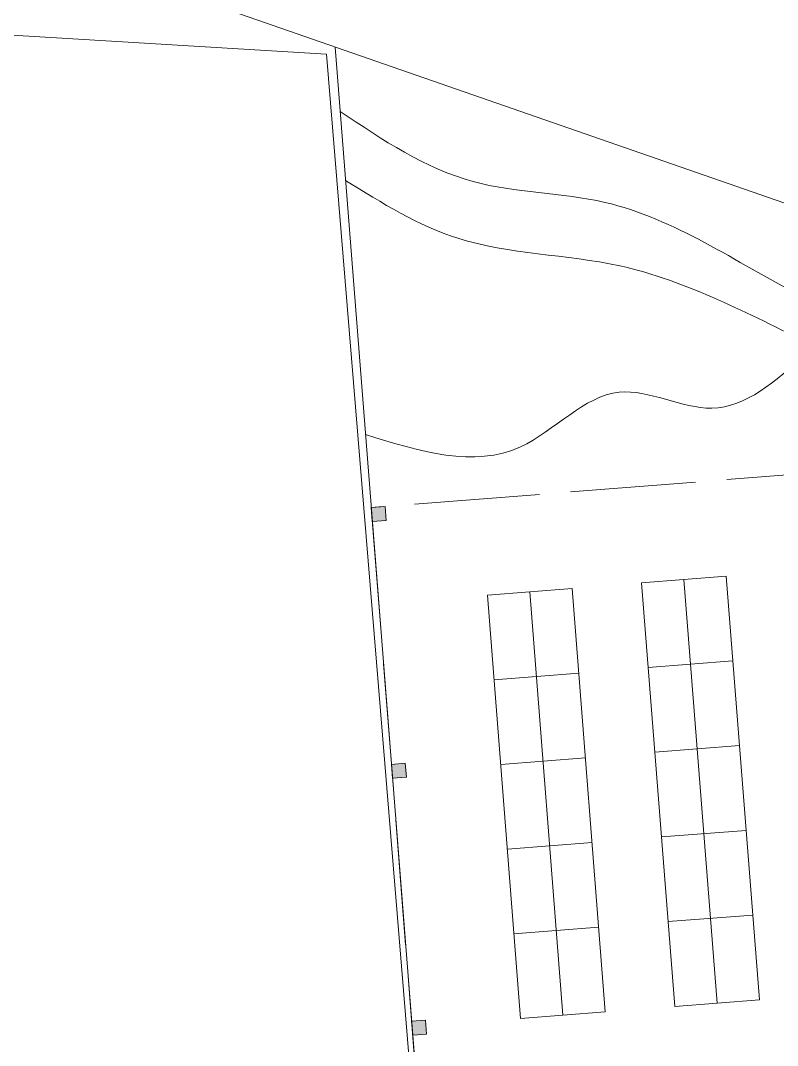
# Model space of a CAD drawing. Header units: metres. Extents: x -48 to 2360, y -1392 to 453.
# Drawn here: x 382.95 to 404.7, y -1242.86 to -1213.42 of the extents above; entities that cross this region are included whole.
import ezdxf

# ---------------------------------------------------------------- set-up
doc = ezdxf.new("R2010")
doc.units = ezdxf.units.M
doc.linetypes.add('ACAD_ISO02W100', pattern=[15, 12, -3])
doc.layers.add('JARDINERAS', color=93, linetype='Continuous', lineweight=5, transparency=0.4)
for name, color, linetype, lineweight in [('MUROS', 31, 'Continuous', 9), ('proyecciones nuevas', 170, 'ACAD_ISO02W100', 13), ('TODO', 210, 'Continuous', 5), ('trazo', 7, 'Continuous', 18)]:
    doc.layers.add(name, color=color, linetype=linetype, lineweight=lineweight)

msp = doc.modelspace()

# ---------------------------------------------------------------- hatches: boundary and pattern name
at = {"layer": 'MUROS', "ltscale": 7, "transparency": 33554687}
h = msp.add_hatch(color=256, dxfattribs=at)
h.dxf.hatch_style = 1
h.paths.add_polyline_path([(393.428, -1227.378), (393.029, -1227.409), (393.06, -1227.808), (393.459, -1227.777)])
h = msp.add_hatch(color=256, dxfattribs=at)
h.dxf.hatch_style = 1
h.paths.add_polyline_path([(394.008, -1234.755), (393.609, -1234.787), (393.64, -1235.185), (394.039, -1235.154)])
h = msp.add_hatch(color=256, dxfattribs=at)
h.dxf.hatch_style = 1
h.paths.add_polyline_path([(395.167, -1249.51), (394.768, -1249.541), (394.799, -1249.94), (395.198, -1249.909)])
h.paths.add_polyline_path([(394.587, -1242.132), (394.188, -1242.164), (394.22, -1242.563), (394.619, -1242.531)])

# ---------------------------------------------------------------- linework, layer by layer
at = {"layer": 'JARDINERAS', "transparency": 33554585}
for p, q in [((403.223, -1229.382), (400.791, -1229.573)), ((402.007, -1229.478), (402.963, -1241.64)), ((403.223, -1229.382), (404.179, -1241.545)), ((398.797, -1229.73), (396.364, -1229.921)), ((397.581, -1229.826), (398.536, -1241.988)), ((398.797, -1229.73), (399.752, -1241.893)), ((403.414, -1231.815), (400.982, -1232.006)), ((398.988, -1232.163), (396.555, -1232.354)), ((403.605, -1234.247), (401.173, -1234.438)), ((399.179, -1234.595), (396.747, -1234.786)), ((403.797, -1236.68), (401.364, -1236.871)), ((399.37, -1237.028), (396.938, -1237.219)), ((403.988, -1239.112), (401.555, -1239.303)), ((399.561, -1239.46), (397.129, -1239.651))]:
    msp.add_line(p, q, dxfattribs=at)
for points in [[(404.179, -1241.545), (401.746, -1241.736), (400.791, -1229.573)], [(399.752, -1241.893), (397.32, -1242.084), (396.364, -1229.921)]]:
    msp.add_lwpolyline(points, dxfattribs=at)
for points in [[(392.135, -1216.027), (395.952, -1218.043), (399.738, -1218.641), (405.354, -1221.308), (408.799, -1222.721), (414.681, -1224.513), (429.764, -1230.215), (438.49, -1233.215), (447.259, -1237.183)], [(392.864, -1225.313), (397.32, -1225.663), (400.152, -1224.094), (402.812, -1224.552), (405.492, -1223.016)]]:
    msp.add_spline(points, degree=3, dxfattribs=at)
at = {"layer": 'JARDINERAS', "ltscale": 7, "transparency": 33554585}
msp.add_spline([(392.291, -1218.012), (395.517, -1219.671), (400.165, -1220.465), (402.977, -1221.431), (405.601, -1222.701)], degree=3, dxfattribs=at)
at = {"layer": 'MUROS', "ltscale": 7, "transparency": 33554687}
for points in [[(393.029, -1227.409), (393.06, -1227.808), (393.459, -1227.777), (393.428, -1227.378), (393.029, -1227.409)], [(393.609, -1234.787), (393.64, -1235.185), (394.039, -1235.154), (394.008, -1234.755), (393.609, -1234.787)], [(394.188, -1242.164), (394.22, -1242.563), (394.619, -1242.531), (394.587, -1242.132), (394.188, -1242.164)]]:
    msp.add_lwpolyline(points, dxfattribs=at)
at = {"layer": 'proyecciones nuevas', "ltscale": 0.3, "transparency": 33554559}
msp.add_lwpolyline([(411.318, -1225.972), (393.029, -1227.409), (395.379, -1257.317), (395.379, -1257.317), (413.668, -1255.88), (412.819, -1245.073), (412.11, -1236.049), (411.542, -1228.813)], close=True, dxfattribs=at)
at = {"layer": 'TODO', "ltscale": 7, "transparency": 33554687}
msp.add_line((500.042, -1251.699), (389.056, -1213.162), dxfattribs=at)
at = {"layer": 'TODO', "transparency": 33554687, "flags": 128}
for points in [[(380.011, -1213.672), (391.745, -1214.382)], [(391.745, -1214.382), (395.502, -1260.139)]]:
    msp.add_lwpolyline(points, dxfattribs=at)
at = {"layer": 'trazo', "transparency": 33554559}
msp.add_lwpolyline([(395.598, -1260.108), (391.99, -1214.18)], dxfattribs=at)

doc.saveas('drawing.dxf')
